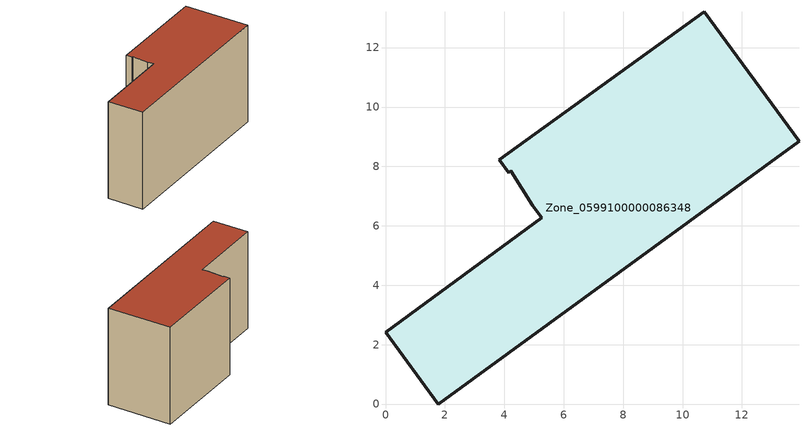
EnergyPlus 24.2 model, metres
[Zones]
Zone_0599100000086348
 floor ground (C_G): 0,2.42 5.26,6.27 4.96,6.68 4.22,7.85 4.15,7.79 3.83,8.22 10.73,13.2 13.92,8.84 1.77,0 z0
 wall outside (C_F): 5.26,6.27 0,2.42 1.77,0 13.92,8.84 10.73,13.2 3.83,8.22 4.15,7.79 4.22,7.85 4.96,6.68 5.26,6.27 z0:8.39
 roof outside (C_R): 4.22,7.85 4.96,6.68 5.26,6.27 0,2.42 1.77,0 13.92,8.84 10.73,13.2 3.83,8.22 4.15,7.79 z8.39
[BUILDING]
Pand.0599100000086348: North Axis=0; Terrain=City; Loads Convergence Tolerance Value=0.04; Temperature Convergence Tolerance Value=0.4; Solar Distribution=FullExterior; Maximum Number of Warmup Days=25; Minimum Number of Warmup Days=1
[Site:Location]
Rotterdam.The.Hague.AP_ZH_NLD Design_Conditions: Latitude=51.96; Longitude=4.45; Time Zone=1; Elevation=-4.5
[SITE:GROUNDTEMPERATURE:BUILDINGSURFACE]
18, 18, 18, 18, 18, 18, 18, 18, 18, 18, 18, 18
[MATERIAL] Thermal Absorptance=0.9; Solar Absorptance=0.7; Visible Absorptance=0.7
Name | Roughness | Thickness | Conductivity | Density | Specific Heat
G.TI.1975-1991 | MediumSmooth | 0.15 | 0.288461 | 540 | 1210
F.TI.1975-1991 | Rough | 0.3 | 0.230769 | 1920 | 840
R.TI.1975-1991 | MediumRough | 0.2 | 0.153846 | 1500 | 1000
[CONSTRUCTION]
C_G: G.TI.1975-1991
C_F: F.TI.1975-1991
C_R: R.TI.1975-1991
[ZONE]
Zone_0599100000086348: Type=1; Multiplier=1; Ceiling Height=Autocalculate; Volume=Autocalculate; Floor Area=autocalculate; Part of Total Floor Area=Yes
[ZONEINFILTRATION:DESIGNFLOWRATE]
Infil_Zone_0599100000086348: Zone or ZoneList or Space or SpaceList=Zone_0599100000086348; Schedule=AlwaysOn; Design Flow Rate Calculation Method=Flow/Area; Flow Rate per Floor Area=0.003; Constant Term Coefficient=1; Temperature Term Coefficient=0; Velocity Term Coefficient=0; Velocity Squared Term Coefficient=0
[HVACTEMPLATE:ZONE:IDEALLOADSAIRSYSTEM]
Zone_0599100000086348: Maximum Heating Supply Air Temperature=50; Minimum Cooling Supply Air Temperature=13; Maximum Heating Supply Air Humidity Ratio=0.0156; Minimum Cooling Supply Air Humidity Ratio=0.0077; Heating Limit=NoLimit; Cooling Limit=NoLimit; Dehumidification Control Type=ConstantSensibleHeatRatio; Cooling Sensible Heat Ratio=0.7; Dehumidification Setpoint=60; Humidification Control Type=None; Humidification Setpoint=30; Outdoor Air Method=None; Outdoor Air Flow Rate per Person=0.00944; Outdoor Air Flow Rate per Zone Floor Area=0; Outdoor Air Flow Rate per Zone=0; Demand Controlled Ventilation Type=None; Outdoor Air Economizer Type=NoEconomizer; Heat Recovery Type=None; Sensible Heat Recovery Effectiveness=0.7; Latent Heat Recovery Effectiveness=0.65
[ZONECONTROL:THERMOSTAT]
ThermostatControl_Zone_0599100000086348: Zone or ZoneList=Zone_0599100000086348; Control Type Schedule=DualSetpointControlType; Control 1=Thermostat_Zone_0599100000086348; Temperature Difference Between Cutout And Setpoint=0
[THERMOSTATSETPOINT:DUALSETPOINT]
Thermostat_Zone_0599100000086348: Heating Setpoint Temperature Schedule=HeatingSetpoint_Zone_0599100000086348; Cooling Setpoint Temperature Schedule=CoolingSetpoint_Zone_0599100000086348
[SCHEDULE:COMPACT]
HeatingSetpoint_Zone_0599100000086348: Through: 12/31, For: AllDays, Until: 24:00, 21
CoolingSetpoint_Zone_0599100000086348: Through: 12/31, For: AllDays, Until: 24:00, 24
DualSetpointControlType: Through: 12/31, For: AllDays, Until: 24:00, 4
AlwaysOn: Through: 12/31, For: AllDays, Until: 24:00, 1
